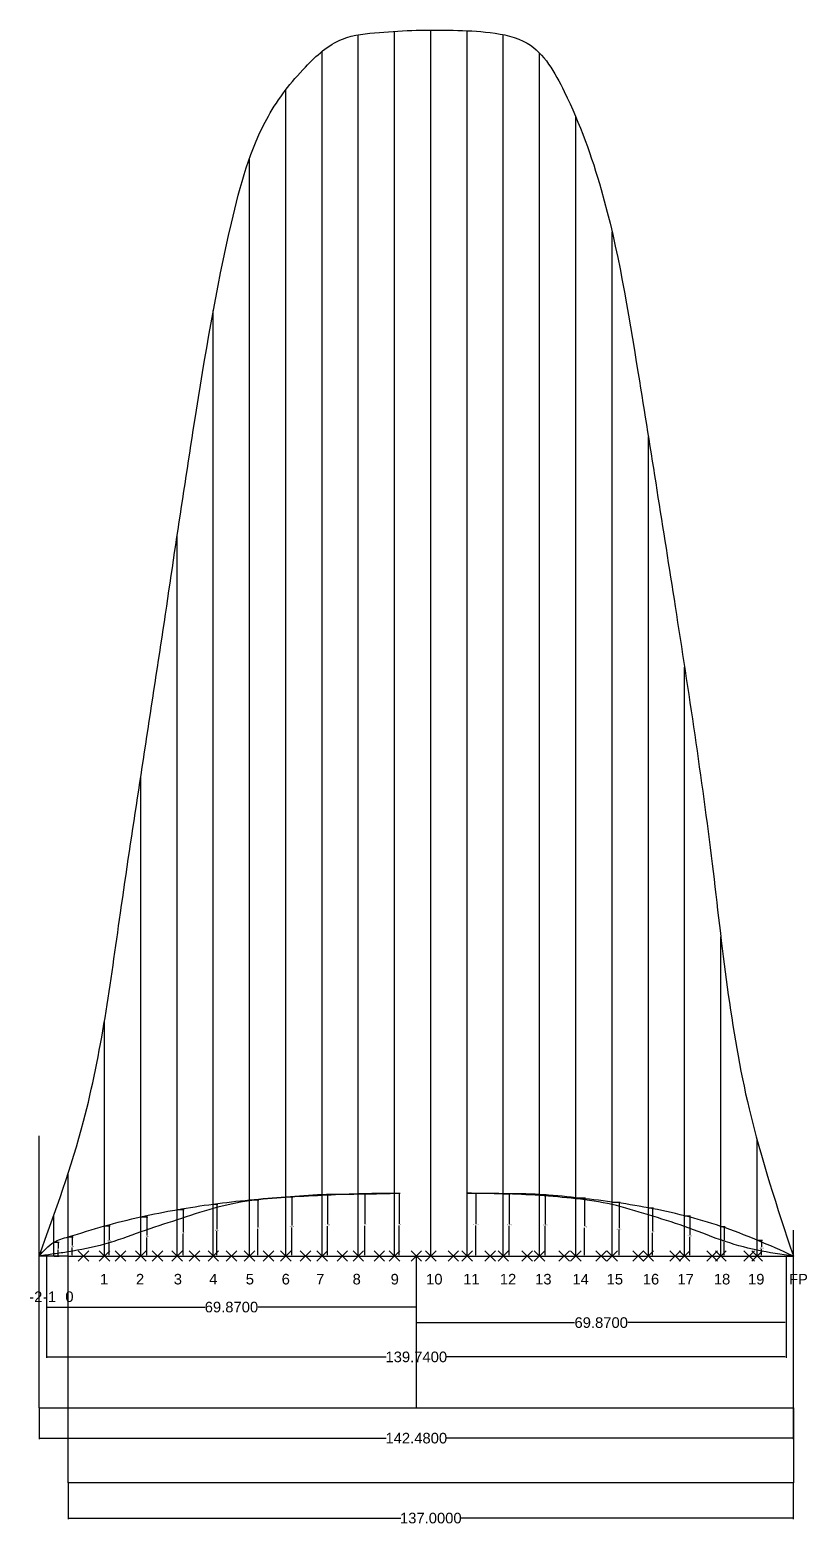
# Model space of a CAD drawing. Header units: inches. Extents: x 2352 to 5491, y -38 to 423.
# Drawn here: x 3919.6 to 4066.5, y 128.4 to 410.8 of the extents above; entities that cross this region are included whole.
import ezdxf

# ---------------------------------------------------------------- set-up
doc = ezdxf.new("R2010")
doc.units = ezdxf.units.IN
doc.header["$MEASUREMENT"] = 0
doc.header["$PDMODE"] = 3
doc.layers.add('St18', color=7, linetype='Continuous')
doc.layers.add('WL9.947', color=90, linetype='Continuous')
doc.styles.get("Standard").update_dxf_attribs({"font": 'arial.ttf'})
doc.dimstyles.get("Standard").update_dxf_attribs({"dimtxt": 0.18, "dimasz": 0.18, "dimexe": 0.18, "dimexo": 0.0625, "dimgap": 0.09, "dimtad": 0, "dimtih": 1, "dimtoh": 1, "dimdec": 4, "dimzin": 0, "dimdsep": 46, "dimtxsty": 'Standard', "dimcen": 0.09, "dimadec": 0, "dimazin": 0, "dimtfac": 1, "dimtdec": 4, "dimtofl": 0, "dimtmove": 0, "dimatfit": 3, "dimfxl": 1, "dimtolj": 1, "dimtzin": 0, "dimarcsym": 0})

# ---------------------------------------------------------------- blocks, each defined once
blk = doc.blocks.new('*D3')
at = {"color": 0, "lineweight": -2, "transparency": 16777216}
for p, q in [((3922.75, 179.14), (3922.75, 159.96)), ((4062.49, 179.14), (4062.49, 159.96)), ((3922.93, 160.14), (3986.93, 160.14)), ((4062.31, 160.14), (3998.32, 160.14))]:
    blk.add_line(p, q, dxfattribs=at)
at = {"color": 0, "transparency": 16777216}
for points in [[(3922.93, 160.17), (3922.93, 160.11), (3922.75, 160.14)], [(4062.31, 160.17), (4062.31, 160.11), (4062.49, 160.14)]]:
    blk.add_solid(points, dxfattribs=at)
at = {"layer": 'Defpoints', "color": 0, "transparency": 16777216}
for p in [(3922.75, 179.2), (4062.49, 179.2), (4062.49, 160.14)]:
    blk.add_point(p, dxfattribs=at)
at = {"color": 0, "transparency": 16777216, "insert": (3992.62, 160.14), "char_height": 2, "attachment_point": 5}
blk.add_mtext('\\A1;139.7400', dxfattribs=at)
blk = doc.blocks.new('*D44')
at = {"color": 0, "lineweight": -2, "transparency": 16777216}
for p, q in [((3992.62, 179.14), (3992.62, 166.44)), ((4062.49, 179.14), (4062.49, 166.44)), ((3992.8, 166.62), (4022.54, 166.62)), ((4062.31, 166.62), (4032.58, 166.62))]:
    blk.add_line(p, q, dxfattribs=at)
at = {"color": 0, "transparency": 16777216}
for points in [[(3992.8, 166.65), (3992.8, 166.59), (3992.62, 166.62)], [(4062.31, 166.65), (4062.31, 166.59), (4062.49, 166.62)]]:
    blk.add_solid(points, dxfattribs=at)
at = {"layer": 'Defpoints', "color": 0, "transparency": 16777216}
for p in [(3992.62, 179.2), (4062.49, 179.2), (4062.49, 166.62)]:
    blk.add_point(p, dxfattribs=at)
at = {"color": 0, "transparency": 16777216, "insert": (4027.56, 166.62), "char_height": 2, "attachment_point": 5}
blk.add_mtext('\\A1;69.8700', dxfattribs=at)
blk = doc.blocks.new('*D45')
at = {"color": 0, "lineweight": -2, "transparency": 16777216}
for p, q in [((3922.75, 179.14), (3922.75, 169.37)), ((3992.62, 179.14), (3992.62, 169.37)), ((3922.93, 169.55), (3952.67, 169.55)), ((3992.44, 169.55), (3962.71, 169.55))]:
    blk.add_line(p, q, dxfattribs=at)
at = {"color": 0, "transparency": 16777216}
for points in [[(3922.93, 169.58), (3922.93, 169.52), (3922.75, 169.55)], [(3992.44, 169.58), (3992.44, 169.52), (3992.62, 169.55)]]:
    blk.add_solid(points, dxfattribs=at)
at = {"layer": 'Defpoints', "color": 0, "transparency": 16777216}
for p in [(3922.75, 179.2), (3992.62, 179.2), (3922.75, 169.55)]:
    blk.add_point(p, dxfattribs=at)
at = {"color": 0, "transparency": 16777216, "insert": (3957.69, 169.55), "char_height": 2, "attachment_point": 5}
blk.add_mtext('\\A1;69.8700', dxfattribs=at)
blk = doc.blocks.new('*D46')
at = {"color": 0, "lineweight": -2, "transparency": 16777216}
for p, q in [((3921.38, 150.47), (3921.38, 144.62)), ((4063.86, 150.47), (4063.86, 144.62)), ((3921.56, 144.8), (3986.93, 144.8)), ((4063.68, 144.8), (3998.32, 144.8))]:
    blk.add_line(p, q, dxfattribs=at)
at = {"color": 0, "transparency": 16777216}
for points in [[(3921.56, 144.83), (3921.56, 144.77), (3921.38, 144.8)], [(4063.68, 144.83), (4063.68, 144.77), (4063.86, 144.8)]]:
    blk.add_solid(points, dxfattribs=at)
at = {"layer": 'Defpoints', "color": 0, "transparency": 16777216}
for p in [(3921.38, 150.53), (4063.86, 150.53), (4063.86, 144.8)]:
    blk.add_point(p, dxfattribs=at)
at = {"color": 0, "transparency": 16777216, "insert": (3992.62, 144.8), "char_height": 2, "attachment_point": 5}
blk.add_mtext('\\A1;142.4800', dxfattribs=at)
blk = doc.blocks.new('*D47')
at = {"color": 0, "lineweight": -2, "transparency": 16777216}
for p, q in [((3926.86, 136.33), (3926.86, 129.52)), ((4063.86, 136.33), (4063.86, 129.52)), ((3927.04, 129.7), (3989.67, 129.7)), ((4063.68, 129.7), (4001.06, 129.7))]:
    blk.add_line(p, q, dxfattribs=at)
at = {"color": 0, "transparency": 16777216}
for points in [[(3927.04, 129.73), (3927.04, 129.67), (3926.86, 129.7)], [(4063.68, 129.73), (4063.68, 129.67), (4063.86, 129.7)]]:
    blk.add_solid(points, dxfattribs=at)
at = {"layer": 'Defpoints', "color": 0, "transparency": 16777216}
for p in [(3926.86, 136.39), (4063.86, 136.39), (4063.86, 129.7)]:
    blk.add_point(p, dxfattribs=at)
at = {"color": 0, "transparency": 16777216, "insert": (3995.36, 129.7), "char_height": 2, "attachment_point": 5}
blk.add_mtext('\\A1;137.0000', dxfattribs=at)
blk = doc.blocks.new('*D48')
at = {"color": 0, "lineweight": -2, "transparency": 16777216}
for p, q in [((3926.93, 182.83), (3927.76, 182.83)), ((3927.58, 182.65), (3927.58, 181.2)), ((3927.58, 179.38), (3927.58, 180.84)), ((3926.93, 179.2), (3927.76, 179.2))]:
    blk.add_line(p, q, dxfattribs=at)
at = {"color": 0, "transparency": 16777216}
for points in [[(3927.55, 182.65), (3927.61, 182.65), (3927.58, 182.83)], [(3927.55, 179.38), (3927.61, 179.38), (3927.58, 179.2)]]:
    blk.add_solid(points, dxfattribs=at)
at = {"layer": 'Defpoints', "color": 0, "transparency": 16777216}
for p in [(3926.86, 182.83), (3926.86, 179.2), (3927.58, 179.2)]:
    blk.add_point(p, dxfattribs=at)
at = {"color": 0, "transparency": 16777216, "insert": (3927.58, 181.02), "char_height": 0.18, "attachment_point": 5}
blk.add_mtext('\\A1;3.6318', dxfattribs=at)
blk = doc.blocks.new('*D49')
at = {"color": 0, "lineweight": -2, "transparency": 16777216}
for p, q in [((3933.78, 184.89), (3934.79, 184.89)), ((3934.61, 184.71), (3934.61, 182.23)), ((3934.61, 179.38), (3934.61, 181.86)), ((3933.78, 179.2), (3934.79, 179.2))]:
    blk.add_line(p, q, dxfattribs=at)
at = {"color": 0, "transparency": 16777216}
for points in [[(3934.58, 184.71), (3934.64, 184.71), (3934.61, 184.89)], [(3934.58, 179.38), (3934.64, 179.38), (3934.61, 179.2)]]:
    blk.add_solid(points, dxfattribs=at)
at = {"layer": 'Defpoints', "color": 0, "transparency": 16777216}
for p in [(3933.71, 184.89), (3933.71, 179.2), (3934.61, 179.2)]:
    blk.add_point(p, dxfattribs=at)
at = {"color": 0, "transparency": 16777216, "insert": (3934.61, 182.05), "char_height": 0.18, "attachment_point": 5}
blk.add_mtext('\\A1;5.6864', dxfattribs=at)
blk = doc.blocks.new('*D50')
at = {"color": 0, "lineweight": -2, "transparency": 16777216}
for p, q in [((3940.63, 186.6), (3941.88, 186.6)), ((3941.7, 186.42), (3941.7, 183.08)), ((3941.7, 179.38), (3941.7, 182.72)), ((3940.63, 179.2), (3941.88, 179.2))]:
    blk.add_line(p, q, dxfattribs=at)
at = {"color": 0, "transparency": 16777216}
for points in [[(3941.67, 186.42), (3941.73, 186.42), (3941.7, 186.6)], [(3941.67, 179.38), (3941.73, 179.38), (3941.7, 179.2)]]:
    blk.add_solid(points, dxfattribs=at)
at = {"layer": 'Defpoints', "color": 0, "transparency": 16777216}
for p in [(3940.56, 186.6), (3940.56, 179.2), (3941.7, 179.2)]:
    blk.add_point(p, dxfattribs=at)
at = {"color": 0, "transparency": 16777216, "insert": (3941.7, 182.9), "char_height": 0.18, "attachment_point": 5}
blk.add_mtext('\\A1;7.4000', dxfattribs=at)
blk = doc.blocks.new('*D51')
at = {"color": 0, "lineweight": -2, "transparency": 16777216}
for p, q in [((3947.48, 187.96), (3948.75, 187.96)), ((3948.57, 187.78), (3948.57, 183.76)), ((3948.57, 179.38), (3948.57, 183.4)), ((3947.48, 179.2), (3948.75, 179.2))]:
    blk.add_line(p, q, dxfattribs=at)
at = {"color": 0, "transparency": 16777216}
for points in [[(3948.54, 187.78), (3948.6, 187.78), (3948.57, 187.96)], [(3948.54, 179.38), (3948.6, 179.38), (3948.57, 179.2)]]:
    blk.add_solid(points, dxfattribs=at)
at = {"layer": 'Defpoints', "color": 0, "transparency": 16777216}
for p in [(3947.41, 187.96), (3947.41, 179.2), (3948.57, 179.2)]:
    blk.add_point(p, dxfattribs=at)
at = {"color": 0, "transparency": 16777216, "insert": (3948.57, 183.58), "char_height": 0.18, "attachment_point": 5}
blk.add_mtext('\\A1;8.7553', dxfattribs=at)
blk = doc.blocks.new('*D52')
at = {"color": 0, "lineweight": -2, "transparency": 16777216}
for p, q in [((3954.33, 189.02), (3955.13, 189.02)), ((3954.95, 188.84), (3954.95, 184.29)), ((3954.95, 179.38), (3954.95, 183.93)), ((3954.33, 179.2), (3955.13, 179.2))]:
    blk.add_line(p, q, dxfattribs=at)
at = {"color": 0, "transparency": 16777216}
for points in [[(3954.92, 188.84), (3954.98, 188.84), (3954.95, 189.02)], [(3954.92, 179.38), (3954.98, 179.38), (3954.95, 179.2)]]:
    blk.add_solid(points, dxfattribs=at)
at = {"layer": 'Defpoints', "color": 0, "transparency": 16777216}
for p in [(3954.26, 189.02), (3954.26, 179.2), (3954.95, 179.2)]:
    blk.add_point(p, dxfattribs=at)
at = {"color": 0, "transparency": 16777216, "insert": (3954.95, 184.11), "char_height": 0.18, "attachment_point": 5}
blk.add_mtext('\\A1;9.8175', dxfattribs=at)
blk = doc.blocks.new('*D126')
at = {"layer": 'Defpoints', "color": 0, "transparency": 16777216}
for p in [(4002.21, 191.05), (4002.21, 179.2), (4003.88, 179.2)]:
    blk.add_point(p, dxfattribs=at)
at = {"layer": 'St18', "color": 0, "lineweight": -2, "transparency": 16777216}
for p, q in [((4002.28, 191.05), (4004.06, 191.05)), ((4003.88, 190.87), (4003.88, 185.31)), ((4003.88, 179.38), (4003.88, 184.95)), ((4002.28, 179.2), (4004.06, 179.2))]:
    blk.add_line(p, q, dxfattribs=at)
at = {"layer": 'St18', "color": 0, "transparency": 16777216}
for points in [[(4003.85, 190.87), (4003.91, 190.87), (4003.88, 191.05)], [(4003.85, 179.38), (4003.91, 179.38), (4003.88, 179.2)]]:
    blk.add_solid(points, dxfattribs=at)
at = {"layer": 'St18', "color": 0, "transparency": 16777216, "insert": (4003.88, 185.13), "char_height": 0.18, "attachment_point": 5}
blk.add_mtext('\\A1;11.8500', dxfattribs=at)
blk = doc.blocks.new('*D127')
at = {"layer": 'Defpoints', "color": 0, "transparency": 16777216}
for p in [(4009.06, 190.96), (4009.06, 179.2), (4010.17, 179.2)]:
    blk.add_point(p, dxfattribs=at)
at = {"layer": 'St18', "color": 0, "lineweight": -2, "transparency": 16777216}
for p, q in [((4009.13, 190.96), (4010.35, 190.96)), ((4010.17, 190.78), (4010.17, 185.26)), ((4010.17, 179.38), (4010.17, 184.9)), ((4009.13, 179.2), (4010.35, 179.2))]:
    blk.add_line(p, q, dxfattribs=at)
at = {"layer": 'St18', "color": 0, "transparency": 16777216}
for points in [[(4010.14, 190.78), (4010.2, 190.78), (4010.17, 190.96)], [(4010.14, 179.38), (4010.2, 179.38), (4010.17, 179.2)]]:
    blk.add_solid(points, dxfattribs=at)
at = {"layer": 'St18', "color": 0, "transparency": 16777216, "insert": (4010.17, 185.08), "char_height": 0.18, "attachment_point": 5}
blk.add_mtext('\\A1;11.7575', dxfattribs=at)
blk = doc.blocks.new('*D130')
at = {"layer": 'Defpoints', "color": 0, "transparency": 16777216}
for p in [(4015.91, 190.84), (4015.91, 179.2), (4016.97, 179.2)]:
    blk.add_point(p, dxfattribs=at)
at = {"layer": 'St18', "color": 0, "lineweight": -2, "transparency": 16777216}
for p, q in [((4015.98, 190.84), (4017.15, 190.84)), ((4016.97, 190.66), (4016.97, 185.2)), ((4016.97, 179.38), (4016.97, 184.84)), ((4015.98, 179.2), (4017.15, 179.2))]:
    blk.add_line(p, q, dxfattribs=at)
at = {"layer": 'St18', "color": 0, "transparency": 16777216}
for points in [[(4016.94, 190.66), (4017, 190.66), (4016.97, 190.84)], [(4016.94, 179.38), (4017, 179.38), (4016.97, 179.2)]]:
    blk.add_solid(points, dxfattribs=at)
at = {"layer": 'St18', "color": 0, "transparency": 16777216, "insert": (4016.97, 185.02), "char_height": 0.18, "attachment_point": 5}
blk.add_mtext('\\A1;11.6370', dxfattribs=at)
blk = doc.blocks.new('*D131')
at = {"layer": 'Defpoints', "color": 0, "transparency": 16777216}
for p in [(4022.76, 190.2), (4022.76, 179.2), (4024.43, 179.2)]:
    blk.add_point(p, dxfattribs=at)
at = {"layer": 'St18', "color": 0, "lineweight": -2, "transparency": 16777216}
for p, q in [((4022.83, 190.2), (4024.61, 190.2)), ((4024.43, 190.02), (4024.43, 184.88)), ((4024.43, 179.38), (4024.43, 184.52)), ((4022.83, 179.2), (4024.61, 179.2))]:
    blk.add_line(p, q, dxfattribs=at)
at = {"layer": 'St18', "color": 0, "transparency": 16777216}
for points in [[(4024.4, 190.02), (4024.46, 190.02), (4024.43, 190.2)], [(4024.4, 179.38), (4024.46, 179.38), (4024.43, 179.2)]]:
    blk.add_solid(points, dxfattribs=at)
at = {"layer": 'St18', "color": 0, "transparency": 16777216, "insert": (4024.43, 184.7), "char_height": 0.18, "attachment_point": 5}
blk.add_mtext('\\A1;11.0000', dxfattribs=at)
blk = doc.blocks.new('*D132')
at = {"layer": 'Defpoints', "color": 0, "transparency": 16777216}
for p in [(4029.61, 189.4), (4029.61, 179.2), (4030.93, 179.2)]:
    blk.add_point(p, dxfattribs=at)
at = {"layer": 'St18', "color": 0, "lineweight": -2, "transparency": 16777216}
for p, q in [((4029.68, 189.4), (4031.11, 189.4)), ((4030.93, 189.22), (4030.93, 184.48)), ((4030.93, 179.38), (4030.93, 184.12)), ((4029.68, 179.2), (4031.11, 179.2))]:
    blk.add_line(p, q, dxfattribs=at)
at = {"layer": 'St18', "color": 0, "transparency": 16777216}
for points in [[(4030.9, 189.22), (4030.96, 189.22), (4030.93, 189.4)], [(4030.9, 179.38), (4030.96, 179.38), (4030.93, 179.2)]]:
    blk.add_solid(points, dxfattribs=at)
at = {"layer": 'St18', "color": 0, "transparency": 16777216, "insert": (4030.93, 184.3), "char_height": 0.18, "attachment_point": 5}
blk.add_mtext('\\A1;10.2000', dxfattribs=at)
blk = doc.blocks.new('*D133')
at = {"layer": 'Defpoints', "color": 0, "transparency": 16777216}
for p in [(4036.46, 188.3), (4036.46, 179.2), (4037.25, 179.2)]:
    blk.add_point(p, dxfattribs=at)
at = {"layer": 'St18', "color": 0, "lineweight": -2, "transparency": 16777216}
for p, q in [((4036.53, 188.3), (4037.43, 188.3)), ((4037.25, 188.12), (4037.25, 183.93)), ((4037.25, 179.38), (4037.25, 183.57)), ((4036.53, 179.2), (4037.43, 179.2))]:
    blk.add_line(p, q, dxfattribs=at)
at = {"layer": 'St18', "color": 0, "transparency": 16777216}
for points in [[(4037.22, 188.12), (4037.28, 188.12), (4037.25, 188.3)], [(4037.22, 179.38), (4037.28, 179.38), (4037.25, 179.2)]]:
    blk.add_solid(points, dxfattribs=at)
at = {"layer": 'St18', "color": 0, "transparency": 16777216, "insert": (4037.25, 183.75), "char_height": 0.18, "attachment_point": 5}
blk.add_mtext('\\A1;9.1000', dxfattribs=at)
blk = doc.blocks.new('*D134')
at = {"layer": 'Defpoints', "color": 0, "transparency": 16777216}
for p in [(4043.31, 186.8), (4043.31, 179.2), (4044.28, 179.2)]:
    blk.add_point(p, dxfattribs=at)
at = {"layer": 'St18', "color": 0, "lineweight": -2, "transparency": 16777216}
for p, q in [((4043.38, 186.8), (4044.46, 186.8)), ((4044.28, 186.62), (4044.28, 183.18)), ((4044.28, 179.38), (4044.28, 182.82)), ((4043.38, 179.2), (4044.46, 179.2))]:
    blk.add_line(p, q, dxfattribs=at)
at = {"layer": 'St18', "color": 0, "transparency": 16777216}
for points in [[(4044.25, 186.62), (4044.31, 186.62), (4044.28, 186.8)], [(4044.25, 179.38), (4044.31, 179.38), (4044.28, 179.2)]]:
    blk.add_solid(points, dxfattribs=at)
at = {"layer": 'St18', "color": 0, "transparency": 16777216, "insert": (4044.28, 183), "char_height": 0.18, "attachment_point": 5}
blk.add_mtext('\\A1;7.6000', dxfattribs=at)
blk = doc.blocks.new('*D135')
at = {"layer": 'Defpoints', "color": 0, "transparency": 16777216}
for p in [(4050.16, 184.8), (4050.16, 179.2), (4050.81, 179.2)]:
    blk.add_point(p, dxfattribs=at)
at = {"layer": 'St18', "color": 0, "lineweight": -2, "transparency": 16777216}
for p, q in [((4050.23, 184.8), (4050.99, 184.8)), ((4050.81, 184.62), (4050.81, 182.18)), ((4050.81, 179.38), (4050.81, 181.82)), ((4050.23, 179.2), (4050.99, 179.2))]:
    blk.add_line(p, q, dxfattribs=at)
at = {"layer": 'St18', "color": 0, "transparency": 16777216}
for points in [[(4050.78, 184.62), (4050.84, 184.62), (4050.81, 184.8)], [(4050.78, 179.38), (4050.84, 179.38), (4050.81, 179.2)]]:
    blk.add_solid(points, dxfattribs=at)
at = {"layer": 'St18', "color": 0, "transparency": 16777216, "insert": (4050.81, 182), "char_height": 0.18, "attachment_point": 5}
blk.add_mtext('\\A1;5.6000', dxfattribs=at)
blk = doc.blocks.new('*D136')
at = {"layer": 'Defpoints', "color": 0, "transparency": 16777216}
for p in [(4057.01, 182.2), (4057.01, 179.2), (4057.87, 179.2)]:
    blk.add_point(p, dxfattribs=at)
at = {"layer": 'St18', "color": 0, "lineweight": -2, "transparency": 16777216}
for p, q in [((4057.08, 182.2), (4058.05, 182.2)), ((4057.87, 182.02), (4057.87, 180.88)), ((4057.08, 179.2), (4058.05, 179.2)), ((4057.87, 179.38), (4057.87, 180.52))]:
    blk.add_line(p, q, dxfattribs=at)
at = {"layer": 'St18', "color": 0, "transparency": 16777216}
for points in [[(4057.84, 182.02), (4057.9, 182.02), (4057.87, 182.2)], [(4057.84, 179.38), (4057.9, 179.38), (4057.87, 179.2)]]:
    blk.add_solid(points, dxfattribs=at)
at = {"layer": 'St18', "color": 0, "transparency": 16777216, "insert": (4057.87, 180.7), "char_height": 0.18, "attachment_point": 5}
blk.add_mtext('\\A1;3.0000', dxfattribs=at)
blk = doc.blocks.new('*D137')
at = {"layer": 'Defpoints', "color": 0, "transparency": 16777216}
for p in [(3924.12, 181.8), (3924.12, 179.2), (3924.95, 179.2)]:
    blk.add_point(p, dxfattribs=at)
at = {"layer": 'St18', "color": 0, "lineweight": -2, "transparency": 16777216}
for p, q in [((3924.19, 181.8), (3925.13, 181.8)), ((3924.95, 181.62), (3924.95, 180.68)), ((3924.19, 179.2), (3925.13, 179.2)), ((3924.95, 179.38), (3924.95, 180.32))]:
    blk.add_line(p, q, dxfattribs=at)
at = {"layer": 'St18', "color": 0, "transparency": 16777216}
for points in [[(3924.92, 181.62), (3924.98, 181.62), (3924.95, 181.8)], [(3924.92, 179.38), (3924.98, 179.38), (3924.95, 179.2)]]:
    blk.add_solid(points, dxfattribs=at)
at = {"layer": 'St18', "color": 0, "transparency": 16777216, "insert": (3924.95, 180.5), "char_height": 0.18, "attachment_point": 5}
blk.add_mtext('\\A1;2.6000', dxfattribs=at)
blk = doc.blocks.new('*D138')
at = {"layer": 'Defpoints', "color": 0, "transparency": 16777216}
for p in [(3961.11, 189.8), (3961.11, 179.2), (3962.7, 179.2)]:
    blk.add_point(p, dxfattribs=at)
at = {"layer": 'St18', "color": 0, "lineweight": -2, "transparency": 16777216}
for p, q in [((3961.18, 189.8), (3962.88, 189.8)), ((3962.7, 189.62), (3962.7, 184.68)), ((3962.7, 179.38), (3962.7, 184.32)), ((3961.18, 179.2), (3962.88, 179.2))]:
    blk.add_line(p, q, dxfattribs=at)
at = {"layer": 'St18', "color": 0, "transparency": 16777216}
for points in [[(3962.67, 189.62), (3962.73, 189.62), (3962.7, 189.8)], [(3962.67, 179.38), (3962.73, 179.38), (3962.7, 179.2)]]:
    blk.add_solid(points, dxfattribs=at)
at = {"layer": 'St18', "color": 0, "transparency": 16777216, "insert": (3962.7, 184.5), "char_height": 0.18, "attachment_point": 5}
blk.add_mtext('\\A1;10.6000', dxfattribs=at)
blk = doc.blocks.new('*D139')
at = {"layer": 'Defpoints', "color": 0, "transparency": 16777216}
for p in [(3967.96, 190.4), (3967.96, 179.2), (3969.13, 179.2)]:
    blk.add_point(p, dxfattribs=at)
at = {"layer": 'St18', "color": 0, "lineweight": -2, "transparency": 16777216}
for p, q in [((3968.03, 190.4), (3969.31, 190.4)), ((3969.13, 190.22), (3969.13, 184.98)), ((3969.13, 179.38), (3969.13, 184.62)), ((3968.03, 179.2), (3969.31, 179.2))]:
    blk.add_line(p, q, dxfattribs=at)
at = {"layer": 'St18', "color": 0, "transparency": 16777216}
for points in [[(3969.1, 190.22), (3969.16, 190.22), (3969.13, 190.4)], [(3969.1, 179.38), (3969.16, 179.38), (3969.13, 179.2)]]:
    blk.add_solid(points, dxfattribs=at)
at = {"layer": 'St18', "color": 0, "transparency": 16777216, "insert": (3969.13, 184.8), "char_height": 0.18, "attachment_point": 5}
blk.add_mtext('\\A1;11.2000', dxfattribs=at)
blk = doc.blocks.new('*D140')
at = {"layer": 'Defpoints', "color": 0, "transparency": 16777216}
for p in [(3974.81, 190.84), (3974.81, 179.2), (3975.87, 179.2)]:
    blk.add_point(p, dxfattribs=at)
at = {"layer": 'St18', "color": 0, "lineweight": -2, "transparency": 16777216}
for p, q in [((3974.88, 190.84), (3976.05, 190.84)), ((3975.87, 190.66), (3975.87, 185.2)), ((3975.87, 179.38), (3975.87, 184.84)), ((3974.88, 179.2), (3976.05, 179.2))]:
    blk.add_line(p, q, dxfattribs=at)
at = {"layer": 'St18', "color": 0, "transparency": 16777216}
for points in [[(3975.84, 190.66), (3975.9, 190.66), (3975.87, 190.84)], [(3975.84, 179.38), (3975.9, 179.38), (3975.87, 179.2)]]:
    blk.add_solid(points, dxfattribs=at)
at = {"layer": 'St18', "color": 0, "transparency": 16777216, "insert": (3975.87, 185.02), "char_height": 0.18, "attachment_point": 5}
blk.add_mtext('\\A1;11.6370', dxfattribs=at)
blk = doc.blocks.new('*D141')
at = {"layer": 'Defpoints', "color": 0, "transparency": 16777216}
for p in [(3981.66, 190.92), (3981.66, 179.2), (3982.87, 179.2)]:
    blk.add_point(p, dxfattribs=at)
at = {"layer": 'St18', "color": 0, "lineweight": -2, "transparency": 16777216}
for p, q in [((3981.73, 190.92), (3983.05, 190.92)), ((3982.87, 190.74), (3982.87, 185.24)), ((3982.87, 179.38), (3982.87, 184.88)), ((3981.73, 179.2), (3983.05, 179.2))]:
    blk.add_line(p, q, dxfattribs=at)
at = {"layer": 'St18', "color": 0, "transparency": 16777216}
for points in [[(3982.84, 190.74), (3982.9, 190.74), (3982.87, 190.92)], [(3982.84, 179.38), (3982.9, 179.38), (3982.87, 179.2)]]:
    blk.add_solid(points, dxfattribs=at)
at = {"layer": 'St18', "color": 0, "transparency": 16777216, "insert": (3982.87, 185.06), "char_height": 0.18, "attachment_point": 5}
blk.add_mtext('\\A1;11.7169', dxfattribs=at)
blk = doc.blocks.new('*D142')
at = {"layer": 'Defpoints', "color": 0, "transparency": 16777216}
for p in [(3988.51, 191.05), (3988.51, 179.2), (3989.41, 179.2)]:
    blk.add_point(p, dxfattribs=at)
at = {"layer": 'St18', "color": 0, "lineweight": -2, "transparency": 16777216}
for p, q in [((3988.58, 191.05), (3989.59, 191.05)), ((3989.41, 190.87), (3989.41, 185.31)), ((3989.41, 179.38), (3989.41, 184.95)), ((3988.58, 179.2), (3989.59, 179.2))]:
    blk.add_line(p, q, dxfattribs=at)
at = {"layer": 'St18', "color": 0, "transparency": 16777216}
for points in [[(3989.38, 190.87), (3989.44, 190.87), (3989.41, 191.05)], [(3989.38, 179.38), (3989.44, 179.38), (3989.41, 179.2)]]:
    blk.add_solid(points, dxfattribs=at)
at = {"layer": 'St18', "color": 0, "transparency": 16777216, "insert": (3989.41, 185.13), "char_height": 0.18, "attachment_point": 5}
blk.add_mtext('\\A1;11.8500', dxfattribs=at)

msp = doc.modelspace()

# ---------------------------------------------------------------- linework, layer by layer
for p, q in [((3981.66369, 179.20228), (3981.66369, 409.84456)), ((3988.51369, 179.20228), (3988.51369, 410.50367)), ((3995.36369, 179.20228), (3995.36369, 410.74734)), ((4002.21369, 179.20228), (4002.21369, 410.61656)), ((4009.06369, 179.20228), (4009.06369, 409.87031)), ((3974.81369, 179.20228), (3974.81369, 406.70745)), ((4015.91369, 179.20228), (4015.91369, 406.39262)), ((3967.96369, 179.20228), (3967.96369, 399.44576)), ((4022.76369, 179.20228), (4022.76369, 394.31792)), ((3961.11369, 179.20228), (3961.11369, 386.57747)), ((4029.61369, 179.20228), (4029.61369, 372.621)), ((3954.26369, 179.20228), (3954.26369, 357.74571)), ((4036.46369, 179.20228), (4036.46369, 333.92296)), ((3947.41369, 179.20228), (3947.41369, 315.06364)), ((4043.31369, 179.20228), (4043.31369, 290.39689)), ((3940.56369, 179.20228), (3940.56369, 269.75488)), ((4050.16369, 179.20228), (4050.16369, 239.47362)), ((3933.71369, 179.20228), (3933.71369, 223.67121)), ((3921.38369, 150.53099), (3921.38369, 201.90687)), ((4057.01369, 179.20228), (4057.01369, 201.10837)), ((3926.86369, 179.20228), (3926.86369, 194.9422)), ((3995.36369, 179.20228), (3995.36369, 190.83928)), ((3995.36369, 179.20228), (3995.36369, 190.83928)), ((4015.91369, 179.20228), (4015.91369, 190.83928)), ((4015.91369, 179.20228), (4015.91369, 190.62228)), ((4022.76369, 179.20228), (4022.76369, 190.20228)), ((4022.76369, 179.20228), (4022.76369, 190.01528)), ((4029.61369, 179.20228), (4029.61369, 189.40228)), ((3924.12369, 179.20228), (3924.12369, 186.86044)), ((4029.61369, 179.20228), (4029.61369, 188.92428)), ((4036.46369, 179.20228), (4036.46369, 188.30228)), ((4036.46369, 179.20228), (4036.46369, 186.97928)), ((4043.31369, 179.20228), (4043.31369, 186.80228)), ((4043.31369, 179.20228), (4043.31369, 184.79128)), ((4050.16369, 179.20228), (4050.16369, 184.80228)), ((4063.86369, 150.53099), (4063.86369, 184.079)), ((4050.16369, 179.20228), (4050.16369, 182.23228)), ((4057.01369, 179.20228), (4057.01369, 182.20228)), ((3921.38369, 179.20228), (3921.38369, 179.80228)), ((3926.86369, 179.20228), (3921.38369, 179.20228)), ((3926.86369, 179.20228), (4063.86369, 179.20228)), ((3926.86369, 136.39279), (3926.86369, 179.20228)), ((3992.62369, 179.20228), (3992.62369, 150.53099)), ((4057.01369, 179.20228), (4057.01369, 180.30328)), ((4063.86369, 179.20228), (4063.86369, 179.40228)), ((3921.38369, 150.53099), (4063.86369, 150.53099)), ((4063.86369, 150.53099), (4063.86369, 136.39279)), ((4063.86369, 136.39279), (3926.86369, 136.39279))]:
    msp.add_line(p, q)
msp.add_spline([(3921.38369, 179.20228), (3929.74069, 204.66728), (3936.72769, 244.02228), (3943.71469, 290.32228), (3950.70169, 336.62228), (3957.68869, 374.2986), (3964.67569, 394.49728), (3971.66269, 403.75728), (3978.64969, 409.01931), (3985.63669, 410.29547), (3992.62369, 410.70228), (3999.61069, 410.70228), (4006.59769, 410.26373), (4013.58469, 408.24485), (4020.57169, 399.12728), (4027.55869, 380.60728), (4034.54569, 345.88228), (4041.53269, 301.89728), (4048.51969, 253.28228), (4055.50669, 206.98228), (4063.86369, 179.20228)], degree=3)
for p in [(3929.74069, 179.20228), (3933.71369, 179.20228), (3936.72769, 179.20228), (3940.56369, 179.20228), (3943.71469, 179.20228), (3947.41369, 179.20228), (3950.70169, 179.20228), (3954.26369, 179.20228), (3957.68869, 179.20228), (3961.11369, 179.20228), (3964.67569, 179.20228), (3967.96369, 179.20228), (3971.66269, 179.20228), (3974.81369, 179.20228), (3978.64969, 179.20228), (3981.66369, 179.20228), (3985.63669, 179.20228), (3988.51369, 179.20228), (3992.62369, 179.20228), (3995.36369, 179.20228), (3999.61069, 179.20228), (4002.21369, 179.20228), (4006.59769, 179.20228), (4009.06369, 179.20228), (4013.58469, 179.20228), (4015.91369, 179.20228), (4020.57169, 179.20228), (4022.76369, 179.20228), (4027.55869, 179.20228), (4029.61369, 179.20228), (4034.54569, 179.20228), (4036.46369, 179.20228), (4041.53269, 179.20228), (4043.31369, 179.20228), (4048.51969, 179.20228), (4050.16369, 179.20228), (4055.50669, 179.20228), (4057.01369, 179.20228)]:
    msp.add_point(p)
at = {"layer": 'St18'}
for points in [[(3988.51369, 191.05228), (3981.66369, 190.91914), (3974.81369, 190.63828), (3967.96369, 190.27328), (3961.11369, 189.62628), (3954.26369, 188.17698), (3947.41369, 186.03158), (3940.56369, 183.75428), (3933.71369, 181.43758), (3926.86369, 179.99328), (3924.12369, 179.58728), (3921.38369, 179.20228)], [(4063.86369, 179.20228), (4057.01369, 180.30328), (4050.16369, 182.23228), (4043.31369, 184.79128), (4036.46369, 186.97928), (4029.61369, 188.92428), (4022.76369, 190.01528), (4015.91369, 190.62228), (4009.06369, 190.9598), (4002.21369, 191.05228)]]:
    msp.add_spline(points, degree=3, dxfattribs=at)
at = {"layer": 'WL9.947'}
for points in [[(3921.38369, 179.20228), (3924.12369, 181.80228), (3926.86369, 182.83407), (3933.71369, 184.8887), (3940.56369, 186.60228), (3947.41369, 187.95762), (3954.26369, 189.01976), (3961.11369, 189.80228), (3967.96369, 190.40228), (3974.81369, 190.83928), (3981.66369, 190.91914), (3988.51369, 191.05228)], [(4063.86369, 179.20228), (4057.01369, 182.20228), (4050.16369, 184.80228), (4043.31369, 186.80228), (4036.46369, 188.30228), (4029.61369, 189.40228), (4022.76369, 190.20228), (4015.91369, 190.83928), (4009.06369, 190.9598), (4002.21369, 191.05228)]]:
    msp.add_spline(points, degree=3, dxfattribs=at)

# ---------------------------------------------------------------- texts
for s, p in [('1', (3932.86149, 173.83441)), ('2', (3939.64316, 173.83441)), ('3', (3946.7914, 173.83441)), ('4', (3953.48142, 173.83441)), ('5', (3960.40056, 173.83441)), ('6', (3967.18222, 173.83441)), ('7', (3973.68896, 173.83441)), ('8', (3980.58178, 173.83441)), ('9', (3987.77584, 173.83441)), ('10', (3994.46586, 173.83441)), ('11', (4001.47664, 173.83441)), ('12', (4008.39578, 173.83441)), ('13', (4015.0661, 173.83441)), ('14', (4022.12269, 173.83441)), ('15', (4028.58361, 173.83441)), ('16', (4035.4111, 173.83441)), ('17', (4041.96365, 173.83441)), ('18', (4048.83697, 173.83441)), ('19', (4055.29788, 173.83441)), ('FP', (4063.04181, 173.83441)), ('-2', (3919.48362, 170.50865)), ('-1', (3922.09548, 170.50865)), ('0', (3926.30389, 170.52523))]:
    msp.add_text(s, height=2).set_placement(p)

# ---------------------------------------------------------------- dimensions: what is measured, and where the dimension line sits
at = {"color": 1}
for base, p1, p2, picture, middle in [((3941.70411, 179.20228), (3940.56369, 186.60228), (3940.56369, 179.20228), '*D50', (3941.70411, 182.90228)), ((3948.56675, 179.20228), (3947.41369, 187.95762), (3947.41369, 179.20228), '*D51', (3948.56675, 183.57995)), ((3954.95001, 179.20228), (3954.26369, 189.01976), (3954.26369, 179.20228), '*D52', (3954.95001, 184.11102)), ((3934.60563, 179.20228), (3933.71369, 184.8887), (3933.71369, 179.20228), '*D49', (3934.60563, 182.04549)), ((3927.58038, 179.20228), (3926.86369, 182.83407), (3926.86369, 179.20228), '*D48', (3927.58038, 181.01818))]:
    dim = msp.add_linear_dim(base=base, p1=p1, p2=p2, angle=90, dimstyle='Standard', dxfattribs=at)
    dim.commit()
    dim.dimension.update_dxf_attribs({"geometry": picture, "text_midpoint": middle, "dimtype": 160})
for base, p1, p2, picture, middle in [((4062.49369, 160.13956), (3922.75369, 179.20228), (4062.49369, 179.20228), '*D3', (3992.62369, 160.13956)), ((3922.75369, 169.54967), (3992.62369, 179.20228), (3922.75369, 179.20228), '*D45', (3957.68869, 169.54967)), ((4062.49369, 166.61926), (3992.62369, 179.20228), (4062.49369, 179.20228), '*D44', (4027.55869, 166.61926)), ((4063.86369, 144.79946), (3921.38369, 150.53099), (4063.86369, 150.53099), '*D46', (3992.62369, 144.79946)), ((4063.86369, 129.69904), (3926.86369, 136.39279), (4063.86369, 136.39279), '*D47', (3995.36369, 129.69904))]:
    dim = msp.add_linear_dim(base=base, p1=p1, p2=p2, dimstyle='Standard', override={"dimtxt": 2}, dxfattribs=at)
    dim.commit()
    dim.dimension.update_dxf_attribs({"geometry": picture, "text_midpoint": middle})
at = {"layer": 'St18'}
for base, p1, p2, picture, middle in [((3962.701, 179.20228), (3961.11369, 189.80228), (3961.11369, 179.20228), '*D138', (3962.701, 184.50228)), ((3969.12598, 179.20228), (3967.96369, 190.40228), (3967.96369, 179.20228), '*D139', (3969.12598, 184.80228)), ((3975.87164, 179.20228), (3974.81369, 190.83928), (3974.81369, 179.20228), '*D140', (3975.87164, 185.02078)), ((3982.87353, 179.20228), (3981.66369, 190.91914), (3981.66369, 179.20228), '*D141', (3982.87353, 185.06071)), ((3989.41077, 179.20228), (3988.51369, 191.05228), (3988.51369, 179.20228), '*D142', (3989.41077, 185.12728)), ((4003.88273, 179.20228), (4002.21369, 191.05228), (4002.21369, 179.20228), '*D126', (4003.88273, 185.12728)), ((4010.17438, 179.20228), (4009.06369, 190.9598), (4009.06369, 179.20228), '*D127', (4010.17438, 185.08104)), ((4016.974, 179.20228), (4015.91369, 190.83928), (4015.91369, 179.20228), '*D130', (4016.974, 185.02078)), ((4024.43307, 179.20228), (4022.76369, 190.20228), (4022.76369, 179.20228), '*D131', (4024.43307, 184.70228)), ((4030.93329, 179.20228), (4029.61369, 189.40228), (4029.61369, 179.20228), '*D132', (4030.93329, 184.30228)), ((4037.2517, 179.20228), (4036.46369, 188.30228), (4036.46369, 179.20228), '*D133', (4037.2517, 183.75228)), ((4044.27869, 179.20228), (4043.31369, 186.80228), (4043.31369, 179.20228), '*D134', (4044.27869, 183.00228)), ((4050.81281, 179.20228), (4050.16369, 184.80228), (4050.16369, 179.20228), '*D135', (4050.81281, 182.00228)), ((3924.95016, 179.20228), (3924.12369, 181.80228), (3924.12369, 179.20228), '*D137', (3924.95016, 180.50228)), ((4057.87095, 179.20228), (4057.01369, 182.20228), (4057.01369, 179.20228), '*D136', (4057.87095, 180.70228))]:
    dim = msp.add_linear_dim(base=base, p1=p1, p2=p2, angle=90, dimstyle='Standard', dxfattribs=at)
    dim.commit()
    dim.dimension.update_dxf_attribs({"geometry": picture, "text_midpoint": middle})

doc.saveas('drawing.dxf')
